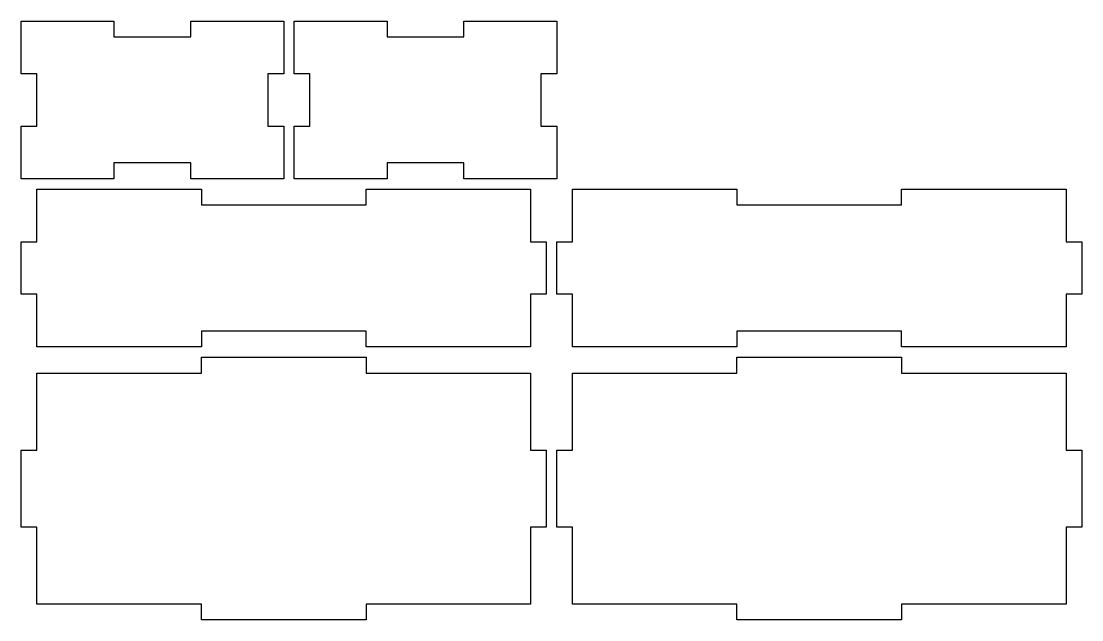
# Model space of a CAD drawing. Extents: x 0 to 202, y 0 to 114.
import ezdxf

# ---------------------------------------------------------------- set-up
doc = ezdxf.new("R2010")
doc.units = 0
doc.layers.get('0').update_dxf_attribs({"linetype": 'continuous'})

msp = doc.modelspace()

# ---------------------------------------------------------------- linework, layer by layer
at = {"color": 7}
for points in [[(0, 114), (17.67, 114), (17.67, 111), (32.33, 111), (32.33, 114), (50, 114), (50, 104), (47, 104), (47, 94), (50, 94), (50, 84), (32.33, 84), (32.33, 87), (17.67, 87), (17.67, 84), (0, 84), (0, 94), (3, 94), (3, 104), (0, 104)], [(52, 114), (69.67, 114), (69.67, 111), (84.33, 111), (84.33, 114), (102, 114), (102, 104), (99, 104), (99, 94), (102, 94), (102, 84), (84.33, 84), (84.33, 87), (69.67, 87), (69.67, 84), (52, 84), (52, 94), (55, 94), (55, 104), (52, 104)], [(3, 82), (34.33, 82), (34.33, 79), (65.67, 79), (65.67, 82), (97, 82), (97, 72), (100, 72), (100, 62), (97, 62), (97, 52), (65.67, 52), (65.67, 55), (34.33, 55), (34.33, 52), (3, 52), (3, 62), (0, 62), (0, 72), (3, 72)], [(105, 82), (136.33, 82), (136.33, 79), (167.67, 79), (167.67, 82), (199, 82), (199, 72), (202, 72), (202, 62), (199, 62), (199, 52), (167.67, 52), (167.67, 55), (136.33, 55), (136.33, 52), (105, 52), (105, 62), (102, 62), (102, 72), (105, 72)], [(3, 47), (34.33, 47), (34.33, 50), (65.67, 50), (65.67, 47), (97, 47), (97, 32.33), (100, 32.33), (100, 17.67), (97, 17.67), (97, 3), (65.67, 3), (65.67, 0), (34.33, 0), (34.33, 3), (3, 3), (3, 17.67), (0, 17.67), (0, 32.33), (3, 32.33)], [(105, 47), (136.33, 47), (136.33, 50), (167.67, 50), (167.67, 47), (199, 47), (199, 32.33), (202, 32.33), (202, 17.67), (199, 17.67), (199, 3), (167.67, 3), (167.67, 0), (136.33, 0), (136.33, 3), (105, 3), (105, 17.67), (102, 17.67), (102, 32.33), (105, 32.33)]]:
    msp.add_lwpolyline(points, close=True, dxfattribs=at)

doc.saveas('drawing.dxf')
